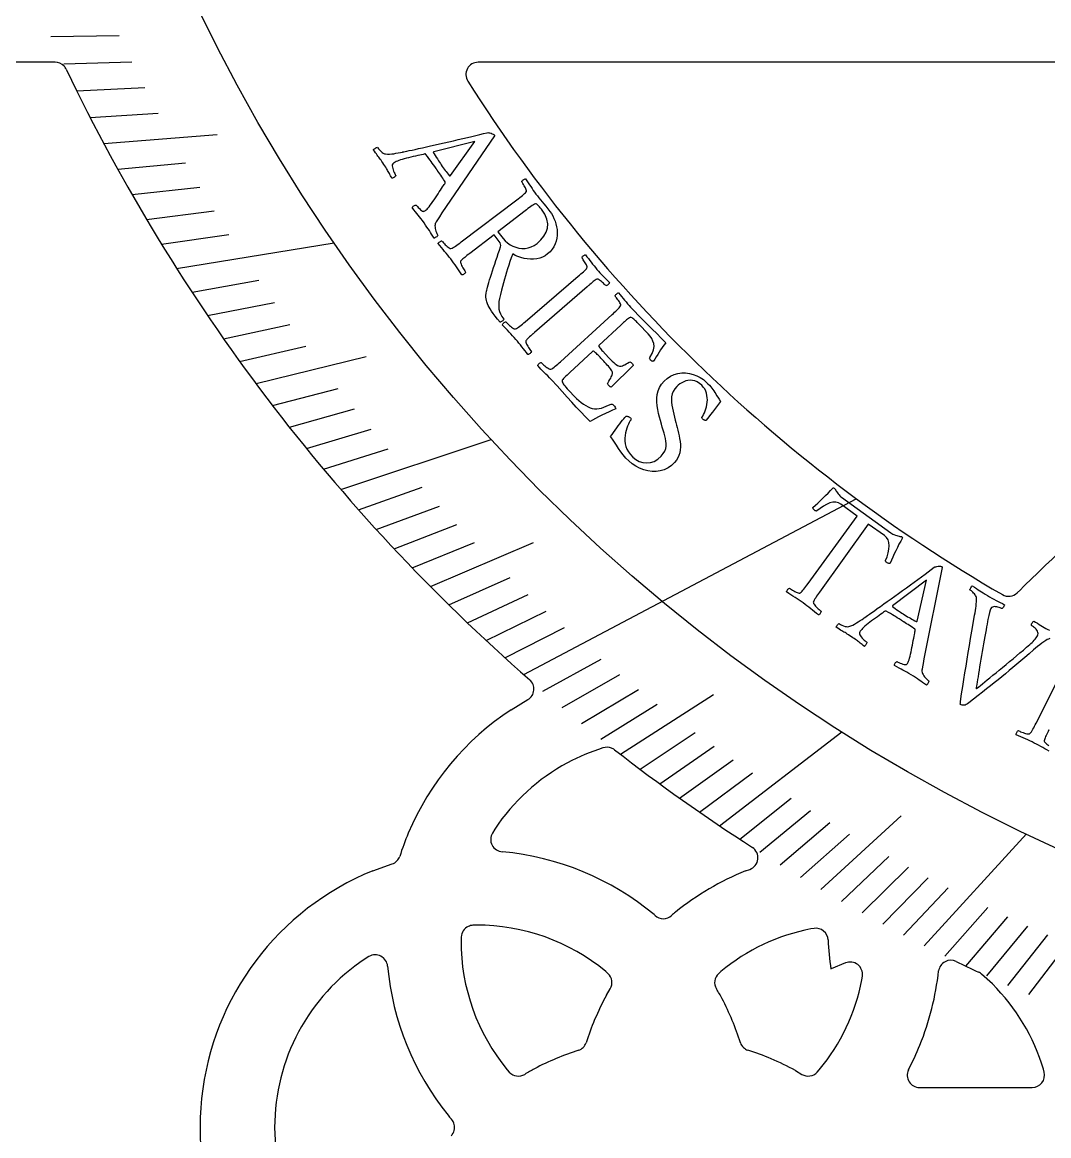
# Model space of a CAD drawing. Header units: millimetres. Extents: x -54 to 54, y -54 to 54.
# Drawn here: x -35.68 to -14.86, y -22.85 to -0.27 of the extents above; entities that cross this region are included whole.
import ezdxf

# ---------------------------------------------------------------- set-up
doc = ezdxf.new("R2010")
doc.units = ezdxf.units.MM
for name, color, linetype in [('CUT_INNER', 6, 'Continuous'), ('CUT_OUTER', 1, 'Continuous'), ('ENGRAVE', 7, 'Continuous'), ('ENGRAVE_FINE', 8, 'Continuous'), ('TEXT', 5, 'Continuous')]:
    doc.layers.add(name, color=color, linetype=linetype)

msp = doc.modelspace()

# ---------------------------------------------------------------- linework, layer by layer
at = {"layer": 'CUT_INNER'}
for points in [[(-35.0142, -1.08), (-51.0325, -1.08)], [(-4.6534, -1.08), (-26.4331, -1.08)], [(-25.7661, -14.209), (-25.4258, -14.0051)], [(-26.0979, -16.631), (-26.1455, -16.7103)], [(-28.5716, -17.4771), (-28.1757, -17.3354)], [(-21.0116, -17.4771), (-20.9259, -17.4464)], [(-22.8669, -18.3651), (-22.8479, -18.3823)], [(-26.4723, -18.5775), (-26.5416, -18.5809)], [(-19.6239, -18.6444), (-19.6883, -18.6539)], [(-26.7791, -18.8184), (-26.7825, -18.8877)], [(-28.6497, -19.2145), (-28.729, -19.2621)], [(-18.9859, -19.345), (-19.275, -19.4651), (-19.2804, -19.467)], [(-23.8034, -19.5569), (-23.8479, -19.5165)], [(-21.5121, -19.5165), (-21.5566, -19.5569)], [(-18.6539, -19.6883), (-18.6427, -19.6126)], [(-16.2685, -19.5408), (-16.2904, -19.5291)], [(-16.0078, -19.7704), (-16.2287, -19.5702), (-16.2478, -19.5545), (-16.2685, -19.5408)], [(-23.833, -19.9977), (-23.7568, -19.8707)], [(-25.8435, -21.5121), (-25.8031, -21.5566)], [(-19.9977, -21.527), (-19.8707, -21.6032)], [(-19.5569, -21.5566), (-19.5165, -21.5121)], [(-14.956, -21.5593), (-14.9706, -21.5008)], [(-17.4839, -21.87), (-15.1985, -21.87)]]:
    msp.add_lwpolyline(points, dxfattribs=at)
for centre, radius, start, end in [((-35.0142, -1.33), 0.25, 43.08578, 90), ((-26.4331, -1.33), 0.25, 90, 212.51953), ((-35.0142, -1.33), 0.25, 25.49295, 43.08578), ((-0.0037, 15.4279), 38.5644, 205.57878, 228.83221), ((-0.0025, 15.4285), 31.5457, 212.37819, 239.942), ((29.9389, -58.2722), 64.9705, 133.123724, 134.381331), ((-15.6778, -11.6585), 0.25, 239.94141, 314.21466), ((-25.5544, -13.7907), 0.25, 300.9375, 48.69141), ((-22.68, -18.9), 5.6151, 123.34021, 157.09021), ((-22.7271, -18.8013), 3.9933, 107.14398, 118.37333), ((-23.8199, -15.2208), 0.25, 69.45236, 109.6875), ((-23.8199, -15.2208), 0.25, 52.20872, 69.45236), ((-0.0793, 15.318), 38.4312, 232.13835, 237.24149), ((-22.68, -18.9), 4.1025, 118.29632, 146.42132), ((-23.3118, -18.6458), 4.9342, 156.953, 162.7701), ((-25.9309, -16.8389), 0.2501, 149.0726, 267.12543), ((-26.4597, -22.6788), 5.6139, 50.20963, 84.72417), ((-21.0101, -17.211), 0.25, 289.6875, 57.12891), ((-28.2599, -17.1001), 0.25, 289.6875, 340.3125), ((-26.46, -22.68), 5.6151, 112.09021, 235.84021), ((-18.9055, -22.6707), 5.6044, 112.07403, 128.98139), ((-22.68, -18.197), 0.25, 227.8125, 312.1875), ((-21.7372, -19.2217), 1.1424, 127.398, 132.71233), ((-26.5294, -18.8306), 0.25, 115.3125, 177.1875), ((-26.5294, -18.8306), 0.25, 92.8125, 115.3125), ((-26.46, -22.68), 4.1025, 50.45368, 90.17132), ((-18.9, -22.68), 4.1025, 101.07868, 129.54632), ((-19.5872, -18.8917), 0.25, 3.17099, 98.4375), ((-22.68, -18.9), 4.1025, 179.82868, 219.54632), ((-13.4331, -18.6022), 5.9109, 182.67305, 188.41326), ((-28.5211, -19.429), 0.25, 4.21875, 120.9375), ((-26.46, -22.68), 4.1025, 123.57868, 236.42132), ((-22.68, -18.9), 5.6151, 185.21723, 218.96516), ((-18.89, -19.5759), 0.25, 351.5625, 112.55509), ((-16.8507, -19.5402), 0.25, 64.16637, 171.5625), ((-1.3176, 12.6402), 35.4831, 244.23447, 245.0411), ((-23.9713, -19.7421), 0.25, 329.0625, 47.8125), ((-21.3887, -19.7421), 0.25, 132.1875, 210.9375), ((-22.6411, -18.9118), 5.5746, 337.87184, 353.90696), ((-22.68, -18.9), 4.1025, 320.45368, 348.92132), ((-18.9, -22.68), 4.1025, 16.70368, 45.17132), ((-19.0707, -22.5978), 5.4258, 151.36703, 157.1884), ((-23.5179, -21.1057), 2.2785, 27.07594, 32.82166), ((-26.2209, -22.5685), 5.3516, 17.44305, 27.84836), ((-19.5318, -22.4258), 4.9342, 156.953, 162.7701), ((-24.4799, -20.8801), 0.25, 289.6875, 340.3125), ((-20.8801, -20.8801), 0.25, 199.6875, 250.3125), ((-22.7915, -26.2209), 5.3516, 107.44305, 117.84836), ((-22.4258, -25.8282), 4.9342, 66.953, 72.7701), ((-22.5248, -18.9729), 5.4438, 332.18517, 338.00668), ((-22.5978, -26.2893), 5.4258, 61.36703, 67.1884), ((-25.6179, -21.3887), 0.25, 222.1875, 300.9375), ((-24.2543, -23.5179), 2.2785, 117.07594, 122.82166), ((-19.7421, -21.3887), 0.25, 239.0625, 317.8125), ((-17.4839, -21.62), 0.25, 154.6875, 270), ((-15.1985, -21.62), 0.25, 270, 14.0625), ((-26.1383, -21.7372), 1.1424, 217.398, 222.71233), ((-27.163, -22.68), 0.25, 345.9375, 42.1875), ((-27.163, -22.68), 0.25, 317.8125, 345.9375)]:
    msp.add_arc(centre, radius, start, end, dxfattribs=at)
at = {"layer": 'CUT_OUTER'}
msp.add_circle((0, 0), 54, dxfattribs=at)
at = {"layer": 'ENGRAVE'}
for points in [[(-32.5495, -5.26), (-29.3566, -4.744)], [(-29.218, -9.7463), (-26.1736, -8.7307)], [(-25.5092, -13.4977), (-18.7665, -9.9299)], [(-21.5389, -16.5638), (-19.0629, -14.6597)], [(-17.3911, -18.9949), (-15.3164, -16.7289)]]:
    msp.add_lwpolyline(points, dxfattribs=at)
msp.add_circle((0, 15.4308), 35.6208, dxfattribs=at)
at = {"layer": 'ENGRAVE_FINE'}
for points in [[(-35.0974, -0.5615), (-33.7144, -0.5393)], [(-34.8398, -1.115), (-33.4575, -1.0708)], [(-34.5754, -1.6607), (-33.1941, -1.5943)], [(-34.3043, -2.1984), (-32.9245, -2.11)], [(-34.0268, -2.7283), (-31.725, -2.5438)], [(-33.7431, -3.2503), (-32.3674, -3.1178)], [(-33.4532, -3.7645), (-32.0804, -3.61)], [(-33.1576, -4.2708), (-31.7879, -4.0944)], [(-32.8563, -4.7693), (-31.4902, -4.571)], [(-32.2374, -5.7429), (-30.8797, -5.5011)], [(-31.9202, -6.2182), (-30.5674, -5.9546)], [(-31.5981, -6.6857), (-30.2505, -6.4006)], [(-31.2712, -7.1456), (-29.9293, -6.839)], [(-30.9396, -7.5978), (-28.7085, -7.0499)], [(-30.6036, -8.0425), (-29.2743, -7.6932)], [(-30.2633, -8.4797), (-28.9409, -8.1091)], [(-29.9188, -8.9093), (-28.6037, -8.5177)], [(-29.5704, -9.3315), (-28.2629, -8.9189)], [(-28.8619, -10.1537), (-27.5711, -9.6996)], [(-28.5022, -10.5538), (-27.2203, -10.0792)], [(-28.139, -10.9467), (-26.8664, -10.4516)], [(-27.7725, -11.3324), (-26.5095, -10.817)], [(-27.4027, -11.7109), (-25.3106, -10.8168)], [(-27.0298, -12.0822), (-25.7873, -11.5269)], [(-26.6539, -12.4466), (-25.4223, -11.8714)], [(-26.2751, -12.8039), (-25.0547, -12.2091)], [(-25.8935, -13.1542), (-24.6846, -12.5401)], [(-25.1223, -13.8343), (-23.9377, -13.1819)], [(-24.733, -14.1641), (-23.561, -13.4929)], [(-24.3412, -14.4871), (-23.1823, -13.7974)], [(-23.5508, -15.1132), (-21.6615, -13.9007)], [(-23.9471, -14.8035), (-22.8016, -14.0953)], [(-23.1524, -15.4163), (-22.0346, -14.672)], [(-22.7519, -15.7129), (-21.6485, -14.9508)], [(-22.3495, -16.0029), (-21.2608, -15.2234)], [(-21.9451, -16.2866), (-20.8715, -15.4898)], [(-21.1309, -16.8347), (-20.0885, -16.0041)], [(-20.7213, -17.0993), (-19.6949, -16.2522)], [(-19.4829, -17.8557), (-17.8536, -16.3624)], [(-20.3101, -17.3576), (-19.2999, -16.4943)], [(-19.8972, -17.6097), (-18.9038, -16.7305)], [(-19.0672, -18.0956), (-18.108, -17.1852)], [(-18.6501, -18.3294), (-17.7084, -17.4039)], [(-18.2317, -18.5572), (-17.3078, -17.6168)], [(-17.812, -18.779), (-16.9062, -17.824)], [(-16.9691, -19.2048), (-16.1003, -18.2216)], [(-15.2702, -19.9867), (-13.9498, -18.2584)], [(-16.5459, -19.409), (-15.696, -18.412)], [(-16.1217, -19.6073), (-15.2909, -18.597)], [(-15.6964, -19.7999), (-14.8851, -18.7764)]]:
    msp.add_lwpolyline(points, dxfattribs=at)
at = {"layer": 'TEXT'}
for points in [[(-27.966, -2.9011), (-27.9606, -2.9), (-27.9442, -2.8965), (-27.9169, -2.8907), (-27.8787, -2.8825), (-27.8312, -2.8723), (-27.7759, -2.8603), (-27.713, -2.8463), (-27.6424, -2.8306), (-27.5658, -2.8134), (-27.4848, -2.7956), (-27.3995, -2.7769), (-27.3098, -2.7574), (-27.2175, -2.7371), (-27.124, -2.7162), (-27.0294, -2.6945), (-26.9337, -2.6721), (-26.8385, -2.6495), (-26.7453, -2.6273), (-26.6541, -2.6055), (-26.5648, -2.5841), (-26.4793, -2.5635), (-26.399, -2.544), (-26.3241, -2.5258), (-26.2544, -2.5089), (-26.2381, -2.508), (-26.2189, -2.5097), (-26.1968, -2.5141), (-26.1719, -2.5212), (-26.148, -2.5297), (-26.1291, -2.5385), (-26.1152, -2.5475), (-26.1063, -2.5567), (-26.1047, -2.5591), (-26.1037, -2.5612), (-26.1031, -2.563), (-26.1031, -2.5643), (-26.1033, -2.5658), (-26.1032, -2.5678), (-26.1031, -2.5705), (-26.1027, -2.5739), (-27.1703, -4.1367), (-27.2217, -4.2151), (-27.2597, -4.274), (-27.2846, -4.3135), (-27.2964, -4.3334), (-27.3048, -4.3527), (-27.3097, -4.3744), (-27.3112, -4.3988), (-27.3092, -4.4257), (-27.3047, -4.4534), (-27.2986, -4.4799), (-27.291, -4.5053), (-27.2818, -4.5295), (-27.2726, -4.551), (-27.2648, -4.5679), (-27.2585, -4.5802), (-27.2536, -4.5881), (-27.258, -4.5985), (-27.2655, -4.6086), (-27.2761, -4.6183), (-27.2899, -4.6276), (-27.3039, -4.6357), (-27.3149, -4.6417), (-27.323, -4.6455), (-27.3282, -4.6472), (-27.3545, -4.6058), (-27.3794, -4.5666), (-27.4028, -4.5296), (-27.4248, -4.4948), (-27.4475, -4.4597), (-27.473, -4.4218), (-27.5012, -4.3811), (-27.5321, -4.3375), (-27.5652, -4.2919), (-27.5959, -4.2507), (-27.6241, -4.2138), (-27.6499, -4.1813), (-27.676, -4.149), (-27.7051, -4.1128), (-27.7372, -4.0726), (-27.7723, -4.0283), (-27.7691, -4.0188), (-27.7627, -4.0094), (-27.7531, -4.0002), (-27.7403, -3.9911), (-27.7265, -3.9834), (-27.7139, -3.9784), (-27.7026, -3.9762), (-27.6924, -3.9766), (-27.6817, -3.9906), (-27.6672, -4.0074), (-27.649, -4.0268), (-27.6271, -4.0488), (-27.6044, -4.0697), (-27.5838, -4.0858), (-27.5653, -4.097), (-27.549, -4.1034), (-27.5389, -4.1037), (-27.5278, -4.101), (-27.5155, -4.0955), (-27.5022, -4.0871), (-27.4884, -4.0756), (-27.4719, -4.0587), (-27.4526, -4.0365), (-27.4306, -4.009), (-27.4068, -3.9775), (-27.3818, -3.9434), (-27.3558, -3.9068), (-27.3288, -3.8677), (-27.3014, -3.8275), (-27.2745, -3.7877), (-27.2481, -3.7483), (-27.2222, -3.7093), (-27.1977, -3.6722), (-27.1754, -3.6386), (-27.1554, -3.6083), (-27.1376, -3.5815), (-27.123, -3.5596), (-27.1126, -3.5439), (-27.1064, -3.5345), (-27.1043, -3.5314), (-27.1042, -3.5308), (-27.1039, -3.529), (-27.1033, -3.5261), (-27.1026, -3.522), (-27.1021, -3.5175), (-27.1023, -3.5135), (-27.1032, -3.51), (-27.1048, -3.507), (-27.1189, -3.4842), (-27.135, -3.4592), (-27.1532, -3.432), (-27.1733, -3.4025), (-27.1941, -3.3725), (-27.2141, -3.3435), (-27.2334, -3.3156), (-27.2519, -3.2886), (-27.2567, -3.2817), (-27.2615, -3.2747), (-27.2663, -3.2678), (-27.271, -3.2608), (-27.2757, -3.254), (-27.2801, -3.2476), (-27.2843, -3.2415), (-27.2882, -3.2357), (-27.3158, -3.1955), (-27.3413, -3.1586), (-27.3649, -3.1248), (-27.3864, -3.0943), (-27.4087, -3.0635), (-27.4342, -3.0288), (-27.4631, -2.9903), (-27.4952, -2.9478), (-27.4965, -2.9464), (-27.4986, -2.945), (-27.5015, -2.9436), (-27.5051, -2.9422), (-27.5086, -2.941), (-27.5111, -2.9401), (-27.5126, -2.9396), (-27.5131, -2.9394), (-27.5175, -2.9404), (-27.5307, -2.9436), (-27.5528, -2.9488), (-27.5836, -2.956), (-27.6206, -2.9646), (-27.661, -2.9739), (-27.7047, -2.9839), (-27.7518, -2.9945), (-27.7997, -3.0055), (-27.8458, -3.0165), (-27.89, -3.0275), (-27.9325, -3.0386), (-27.9742, -3.0494), (-28.0116, -3.0606), (-28.0446, -3.0722), (-28.0732, -3.0843), (-28.0982, -3.0962), (-28.12, -3.1074), (-28.1388, -3.1179), (-28.1545, -3.1276), (-28.1675, -3.1402), (-28.1752, -3.1572), (-28.1776, -3.1788), (-28.1747, -3.2049), (-28.1682, -3.233), (-28.1599, -3.2603), (-28.1497, -3.287), (-28.1377, -3.3129), (-28.1259, -3.336), (-28.1163, -3.3541), (-28.109, -3.3673), (-28.1041, -3.3755), (-28.1066, -3.3811), (-28.1123, -3.3883), (-28.1213, -3.3972), (-28.1336, -3.4078), (-28.1468, -3.4179), (-28.1589, -3.4257), (-28.1697, -3.4311), (-28.1793, -3.4342), (-28.1955, -3.4069), (-28.2103, -3.3816), (-28.2239, -3.3582), (-28.236, -3.3368), (-28.2476, -3.3164), (-28.259, -3.296), (-28.2705, -3.2756), (-28.282, -3.2552), (-28.2946, -3.2333), (-28.3096, -3.2086), (-28.327, -3.1811), (-28.3467, -3.1507), (-28.3669, -3.1202), (-28.3858, -3.0925), (-28.4033, -3.0675), (-28.4195, -3.0453), (-28.4351, -3.0244), (-28.4507, -3.0036), (-28.4662, -2.9827), (-28.4817, -2.9618), (-28.4981, -2.9395), (-28.5164, -2.9142), (-28.5366, -2.886), (-28.5586, -2.8549), (-28.5558, -2.8495), (-28.5496, -2.8429), (-28.5398, -2.8351), (-28.5265, -2.8261), (-28.5123, -2.8175), (-28.4995, -2.8109), (-28.4882, -2.8062), (-28.4785, -2.8036), (-28.4678, -2.8184), (-28.4527, -2.8368), (-28.433, -2.8586), (-28.4087, -2.8839), (-28.3829, -2.9076), (-28.3585, -2.9249), (-28.3355, -2.9355), (-28.314, -2.9397), (-28.2726, -2.9424), (-28.2306, -2.9425), (-28.1882, -2.9398), (-28.1452, -2.9344), (-28.1015, -2.9273), (-28.0571, -2.9194), (-28.0119, -2.9107), (-27.966, -2.9011)], [(-26.5013, -2.6895), (-27.3363, -2.8982), (-27.3366, -2.8985), (-27.3375, -2.8995), (-27.339, -2.9011), (-27.341, -2.9033), (-27.343, -2.9058), (-27.3441, -2.9079), (-27.3444, -2.9098), (-27.3438, -2.9113), (-27.3265, -2.94), (-27.3072, -2.9712), (-27.2858, -3.0049), (-27.2626, -3.041), (-27.2394, -3.0765), (-27.2185, -3.1081), (-27.1999, -3.136), (-27.1835, -3.1601), (-27.1621, -3.1911), (-27.1413, -3.2203), (-27.1212, -3.2476), (-27.1017, -3.2732), (-27.0822, -3.2984), (-27.0619, -3.3248), (-27.0407, -3.3524), (-27.0186, -3.3812), (-27.0164, -3.3834), (-27.0137, -3.3845), (-27.0105, -3.3844), (-27.0068, -3.3832), (-27.0033, -3.3817), (-27.0009, -3.3806), (-26.9994, -3.38), (-26.9989, -3.3798)], [(-24.9821, -4.1045), (-24.9507, -4.1484), (-24.9225, -4.1957), (-24.8973, -4.2464), (-24.8751, -4.3007), (-24.8568, -4.3572), (-24.8431, -4.4146), (-24.8339, -4.473), (-24.8294, -4.5322), (-24.8302, -4.5916), (-24.8374, -4.6501), (-24.8509, -4.7079), (-24.8707, -4.7648), (-24.8977, -4.82), (-24.9327, -4.8723), (-24.9758, -4.9217), (-25.027, -4.9682), (-25.0753, -5.0024), (-25.1281, -5.0298), (-25.1853, -5.0503), (-25.2469, -5.0639), (-25.311, -5.0712), (-25.3753, -5.0727), (-25.44, -5.0684), (-25.5048, -5.0582), (-25.5679, -5.0427), (-25.6269, -5.0226), (-25.6819, -4.9978), (-25.733, -4.9684), (-25.7621, -5.0467), (-25.7893, -5.1226), (-25.8146, -5.1961), (-25.8379, -5.2672), (-25.8599, -5.3374), (-25.881, -5.4082), (-25.9013, -5.4796), (-25.9207, -5.5517), (-25.9401, -5.626), (-25.9601, -5.7045), (-25.9809, -5.7871), (-26.0022, -5.8738), (-26.0134, -5.9305), (-26.0188, -5.9847), (-26.0187, -6.0363), (-26.0129, -6.0853), (-26.0004, -6.1341), (-25.9799, -6.185), (-25.9514, -6.2381), (-25.9149, -6.2932), (-25.9177, -6.3028), (-25.9243, -6.3124), (-25.935, -6.3219), (-25.9495, -6.3312), (-25.9645, -6.3395), (-25.9762, -6.3457), (-25.9847, -6.3497), (-25.99, -6.3517), (-26.0416, -6.2888), (-26.0873, -6.2305), (-26.1271, -6.1765), (-26.1612, -6.1271), (-26.1897, -6.0826), (-26.2128, -6.0435), (-26.2306, -6.0099), (-26.2431, -5.9817), (-26.2491, -5.9621), (-26.2558, -5.9385), (-26.2632, -5.9111), (-26.2712, -5.8798), (-26.2772, -5.845), (-26.2784, -5.8068), (-26.2749, -5.7655), (-26.2665, -5.7208), (-26.2613, -5.7006), (-26.2537, -5.673), (-26.2439, -5.6381), (-26.2318, -5.5959), (-26.2176, -5.5478), (-26.2016, -5.495), (-26.1839, -5.4376), (-26.1643, -5.3756), (-26.1434, -5.3103), (-26.1217, -5.2428), (-26.0991, -5.1733), (-26.0757, -5.1017), (-26.0518, -5.0296), (-26.0277, -4.9586), (-26.0035, -4.8888), (-25.9791, -4.8201), (-25.9751, -4.7962), (-25.9787, -4.7709), (-25.9899, -4.7439), (-26.0088, -4.7155), (-26.1133, -4.5798), (-26.604, -4.9558), (-26.6081, -4.9589), (-26.6121, -4.962), (-26.6162, -4.9651), (-26.6202, -4.9682), (-26.6242, -4.9713), (-26.6283, -4.9744), (-26.6323, -4.9775), (-26.6364, -4.9806), (-26.6613, -4.9999), (-26.685, -5.0184), (-26.7073, -5.0362), (-26.7284, -5.0533), (-26.7475, -5.0697), (-26.7641, -5.0855), (-26.7782, -5.1008), (-26.7898, -5.1155), (-26.7927, -5.1254), (-26.7921, -5.139), (-26.788, -5.1565), (-26.7804, -5.1779), (-26.7704, -5.2012), (-26.7589, -5.2245), (-26.7461, -5.2479), (-26.7319, -5.2713), (-26.7181, -5.2928), (-26.7064, -5.3105), (-26.6968, -5.3243), (-26.6894, -5.3344), (-26.6929, -5.343), (-26.6991, -5.3524), (-26.7079, -5.3624), (-26.7195, -5.3732), (-26.7319, -5.3827), (-26.7436, -5.3892), (-26.7544, -5.3925), (-26.7644, -5.3928), (-26.7934, -5.3502), (-26.8217, -5.3085), (-26.8495, -5.2678), (-26.8768, -5.2281), (-26.9042, -5.1887), (-26.9324, -5.1492), (-26.9615, -5.1095), (-26.9915, -5.0696), (-27.0211, -5.031), (-27.0515, -4.9924), (-27.0826, -4.9538), (-27.1144, -4.9152), (-27.1467, -4.8765), (-27.1795, -4.8375), (-27.2125, -4.7982), (-27.246, -4.7586), (-27.2431, -4.749), (-27.2369, -4.7395), (-27.2276, -4.73), (-27.215, -4.7206), (-27.2015, -4.7124), (-27.1895, -4.7065), (-27.1788, -4.7031), (-27.1696, -4.702), (-27.1619, -4.7119), (-27.1511, -4.7248), (-27.1372, -4.7408), (-27.1202, -4.7599), (-27.1014, -4.78), (-27.0822, -4.7988), (-27.0625, -4.8165), (-27.0423, -4.8331), (-27.0234, -4.8466), (-27.0077, -4.8551), (-26.9951, -4.8587), (-26.9857, -4.8575), (-26.9646, -4.8492), (-26.9419, -4.838), (-26.9178, -4.8238), (-26.8923, -4.8066), (-26.8655, -4.7874), (-26.8379, -4.7672), (-26.8094, -4.7462), (-26.7799, -4.7242), (-25.6502, -3.8698), (-25.6208, -3.8476), (-25.5924, -3.8258), (-25.565, -3.8045), (-25.5385, -3.7837), (-25.5142, -3.7636), (-25.4934, -3.7442), (-25.4759, -3.7255), (-25.4618, -3.7077), (-25.4568, -3.6985), (-25.4561, -3.6856), (-25.4597, -3.6692), (-25.4676, -3.6491), (-25.478, -3.6272), (-25.4892, -3.6054), (-25.501, -3.5836), (-25.5137, -3.5618), (-25.5257, -3.5419), (-25.536, -3.5254), (-25.5445, -3.5123), (-25.5512, -3.5028), (-25.5473, -3.4944), (-25.5408, -3.4854), (-25.5316, -3.4757), (-25.5197, -3.4653), (-25.5071, -3.4561), (-25.4953, -3.4498), (-25.4846, -3.4465), (-25.4748, -3.4461), (-25.4475, -3.486), (-25.4206, -3.5254), (-25.3943, -3.5644), (-25.3684, -3.603), (-25.3425, -3.6412), (-25.3162, -3.6788), (-25.2894, -3.7157), (-25.2622, -3.7521), (-25.2331, -3.7901), (-25.2024, -3.8292), (-25.1703, -3.8695), (-25.1366, -3.9109), (-25.1011, -3.9545), (-25.0636, -4.0013), (-25.0239, -4.0513), (-24.9821, -4.1045)], [(-25.2394, -4.7539), (-25.1627, -4.6835), (-25.1025, -4.6082), (-25.0586, -4.5281), (-25.031, -4.4431), (-25.024, -4.3538), (-25.0422, -4.2605), (-25.0854, -4.163), (-25.1535, -4.0613), (-25.1638, -4.0483), (-25.1768, -4.0325), (-25.1925, -4.014), (-25.2108, -3.9926), (-25.2296, -3.9731), (-25.2466, -3.9601), (-25.2617, -3.9537), (-25.275, -3.9538), (-25.2927, -3.9601), (-25.3139, -3.9708), (-25.3383, -3.9858), (-25.3661, -4.0052), (-25.3956, -4.0269), (-25.4252, -4.0489), (-25.4548, -4.0712), (-25.4844, -4.0937), (-26.0324, -4.5178), (-25.9262, -4.6558), (-25.8847, -4.7031), (-25.8381, -4.7447), (-25.7866, -4.7805), (-25.73, -4.8104), (-25.6703, -4.8333), (-25.6091, -4.8484), (-25.5466, -4.8555), (-25.4826, -4.8548), (-25.419, -4.8449), (-25.3572, -4.8248), (-25.2973, -4.7945), (-25.2394, -4.7539)], [(-24.0256, -5.2799), (-23.9949, -5.315), (-23.964, -5.3492), (-23.933, -5.3825), (-23.9019, -5.4148), (-23.8704, -5.4471), (-23.8384, -5.4803), (-23.8059, -5.5143), (-23.7727, -5.5492), (-23.7751, -5.5587), (-23.7806, -5.5685), (-23.7892, -5.5787), (-23.8009, -5.5892), (-23.8135, -5.5986), (-23.8249, -5.6055), (-23.8351, -5.61), (-23.8441, -5.6121), (-23.8521, -5.6035), (-23.8633, -5.5923), (-23.8776, -5.5784), (-23.8951, -5.5619), (-23.9141, -5.5445), (-23.9331, -5.5282), (-23.952, -5.5129), (-23.9708, -5.4986), (-23.9885, -5.4871), (-24.0039, -5.4801), (-24.0171, -5.4775), (-24.028, -5.4795), (-24.0447, -5.4882), (-24.0626, -5.4993), (-24.0817, -5.5129), (-24.1021, -5.5289), (-24.1236, -5.5466), (-24.1459, -5.5653), (-24.169, -5.585), (-24.1929, -5.6057), (-24.1968, -5.609), (-24.2006, -5.6123), (-24.2044, -5.6157), (-24.2083, -5.619), (-24.2121, -5.6224), (-24.216, -5.6257), (-24.2198, -5.6291), (-24.2237, -5.6324), (-25.2925, -6.5618), (-25.2964, -6.5652), (-25.3002, -6.5685), (-25.3041, -6.5719), (-25.3079, -6.5752), (-25.3118, -6.5785), (-25.3156, -6.5819), (-25.3195, -6.5852), (-25.3233, -6.5886), (-25.347, -6.6093), (-25.3695, -6.6293), (-25.3907, -6.6484), (-25.4106, -6.6668), (-25.4287, -6.6843), (-25.4443, -6.7012), (-25.4574, -6.7173), (-25.4681, -6.7327), (-25.4703, -6.7427), (-25.4689, -6.7563), (-25.4637, -6.7735), (-25.4548, -6.7944), (-25.4434, -6.817), (-25.4305, -6.8396), (-25.4163, -6.8621), (-25.4007, -6.8846), (-25.3855, -6.9052), (-25.3728, -6.9221), (-25.3624, -6.9354), (-25.3543, -6.945), (-25.3573, -6.9538), (-25.3629, -6.9635), (-25.3711, -6.974), (-25.382, -6.9855), (-25.3938, -6.9958), (-25.405, -7.003), (-25.4156, -7.007), (-25.4256, -7.0079), (-25.4571, -6.9672), (-25.488, -6.9273), (-25.5183, -6.8884), (-25.548, -6.8504), (-25.5777, -6.8128), (-25.6084, -6.7751), (-25.6399, -6.7373), (-25.6722, -6.6994), (-25.7042, -6.6627), (-25.7369, -6.626), (-25.7703, -6.5894), (-25.8044, -6.5529), (-25.8391, -6.5162), (-25.8742, -6.4793), (-25.9096, -6.4421), (-25.9455, -6.4047), (-25.9432, -6.3949), (-25.9376, -6.385), (-25.9289, -6.375), (-25.9169, -6.3648), (-25.904, -6.3558), (-25.8923, -6.3492), (-25.8819, -6.3451), (-25.8727, -6.3434), (-25.8644, -6.3528), (-25.8528, -6.3651), (-25.838, -6.3802), (-25.8199, -6.3982), (-25.7999, -6.4171), (-25.7795, -6.4347), (-25.7587, -6.4512), (-25.7375, -6.4664), (-25.7179, -6.4787), (-25.7017, -6.4863), (-25.6889, -6.4891), (-25.6796, -6.4873), (-25.659, -6.4777), (-25.6371, -6.4651), (-25.6139, -6.4494), (-25.5895, -6.4307), (-25.5639, -6.4099), (-25.5376, -6.3881), (-25.5104, -6.3653), (-25.4825, -6.3415), (-24.4055, -5.4214), (-24.3776, -5.3974), (-24.3506, -5.3739), (-24.3246, -5.351), (-24.2994, -5.3286), (-24.2765, -5.3069), (-24.2568, -5.2863), (-24.2405, -5.2666), (-24.2276, -5.2479), (-24.2232, -5.2384), (-24.2232, -5.2256), (-24.2279, -5.2093), (-24.237, -5.1898), (-24.2488, -5.1685), (-24.2615, -5.1472), (-24.275, -5.1258), (-24.2894, -5.1043), (-24.3032, -5.0846), (-24.3148, -5.0684), (-24.3242, -5.0556), (-24.3316, -5.0464), (-24.3282, -5.0379), (-24.3223, -5.0285), (-24.3137, -5.0183), (-24.3025, -5.0071), (-24.2904, -4.9971), (-24.2791, -4.9901), (-24.2686, -4.9861), (-24.2588, -4.9852), (-24.229, -5.0233), (-24.1996, -5.0613), (-24.1705, -5.099), (-24.1419, -5.1365), (-24.1132, -5.1735), (-24.0843, -5.2097), (-24.0551, -5.2452), (-24.0256, -5.2799)], [(-23.345, -6.0442), (-23.2668, -6.1279), (-23.1836, -6.2147), (-23.0951, -6.3043), (-23.0016, -6.3969), (-22.9062, -6.4905), (-22.8125, -6.5834), (-22.7205, -6.6756), (-22.6301, -6.7672), (-22.668, -6.8165), (-22.7031, -6.8649), (-22.7356, -6.9125), (-22.7653, -6.9592), (-22.7941, -7.0055), (-22.8238, -7.0523), (-22.8544, -7.0993), (-22.8858, -7.1467), (-22.8978, -7.145), (-22.9104, -7.1398), (-22.9235, -7.1311), (-22.937, -7.1188), (-22.9492, -7.1043), (-22.9558, -7.0912), (-22.9568, -7.0796), (-22.9522, -7.0694), (-22.9074, -6.985), (-22.8792, -6.9097), (-22.8676, -6.8434), (-22.8726, -6.7862), (-22.8898, -6.7343), (-22.9146, -6.6842), (-22.9471, -6.6359), (-22.9871, -6.5892), (-23.1751, -6.3913), (-23.1832, -6.3828), (-23.1943, -6.3715), (-23.2084, -6.3573), (-23.2253, -6.3403), (-23.2436, -6.3225), (-23.2619, -6.3056), (-23.28, -6.2897), (-23.2981, -6.2749), (-23.3149, -6.2628), (-23.3293, -6.2551), (-23.3413, -6.2518), (-23.3509, -6.253), (-23.3673, -6.2622), (-23.3848, -6.2739), (-23.4035, -6.2881), (-23.4234, -6.3047), (-23.444, -6.3228), (-23.4647, -6.3413), (-23.4856, -6.3603), (-23.5067, -6.3797), (-23.5149, -6.3874), (-23.5223, -6.3942), (-23.5286, -6.4001), (-23.5341, -6.4052), (-23.9873, -6.8256), (-23.9899, -6.8318), (-23.988, -6.8411), (-23.9814, -6.8535), (-23.9701, -6.869), (-23.956, -6.8864), (-23.9407, -6.9044), (-23.9242, -6.923), (-23.9065, -6.9422), (-23.7897, -7.0664), (-23.7514, -7.1062), (-23.7168, -7.1407), (-23.6861, -7.1699), (-23.6592, -7.1937), (-23.635, -7.2126), (-23.6122, -7.2268), (-23.591, -7.2364), (-23.5712, -7.2413), (-23.5518, -7.2423), (-23.5313, -7.2399), (-23.5099, -7.2343), (-23.4875, -7.2254), (-23.4629, -7.2136), (-23.435, -7.1991), (-23.4038, -7.1819), (-23.3692, -7.1621), (-23.3588, -7.1578), (-23.3472, -7.1592), (-23.3342, -7.1663), (-23.3198, -7.1789), (-23.3077, -7.1929), (-23.2992, -7.2063), (-23.2942, -7.219), (-23.2927, -7.2312), (-23.7407, -7.6671), (-23.7508, -7.6651), (-23.7621, -7.6596), (-23.7746, -7.6505), (-23.7881, -7.6377), (-23.7999, -7.6235), (-23.8068, -7.6099), (-23.809, -7.597), (-23.8063, -7.5847), (-23.7824, -7.5458), (-23.7624, -7.5123), (-23.7464, -7.4841), (-23.7343, -7.4612), (-23.7254, -7.4424), (-23.7186, -7.4262), (-23.7139, -7.4127), (-23.7114, -7.4018), (-23.7105, -7.3922), (-23.7104, -7.3827), (-23.7112, -7.3731), (-23.7129, -7.3635), (-23.7161, -7.3512), (-23.7238, -7.3356), (-23.7361, -7.3169), (-23.7528, -7.2949), (-23.7725, -7.2709), (-23.7935, -7.2461), (-23.8158, -7.2206), (-23.8394, -7.1942), (-23.8633, -7.1679), (-23.8866, -7.1425), (-23.9093, -7.118), (-23.9315, -7.0943), (-23.947, -7.0779), (-23.9637, -7.0607), (-23.9815, -7.0424), (-24.0005, -7.0233), (-24.0195, -7.0045), (-24.0375, -6.9873), (-24.0546, -6.9718), (-24.0707, -6.958), (-24.0851, -6.9473), (-24.0971, -6.9413), (-24.1069, -6.9401), (-24.1143, -6.9435), (-24.5774, -7.3732), (-24.5802, -7.3758), (-24.5836, -7.379), (-24.5877, -7.3827), (-24.5924, -7.3871), (-24.611, -7.4045), (-24.6319, -7.4243), (-24.6552, -7.4467), (-24.6808, -7.4715), (-24.7042, -7.4954), (-24.7206, -7.5148), (-24.73, -7.5299), (-24.7325, -7.5406), (-24.728, -7.5613), (-24.7204, -7.5817), (-24.7098, -7.602), (-24.6961, -7.6221), (-24.6782, -7.6445), (-24.655, -7.6717), (-24.6264, -7.7035), (-24.5924, -7.7401), (-24.481, -7.8578), (-24.4384, -7.9004), (-24.3939, -7.9404), (-24.3475, -7.9781), (-24.2992, -8.0132), (-24.2511, -8.044), (-24.2053, -8.0687), (-24.1619, -8.0871), (-24.1209, -8.0994), (-24.0759, -8.1077), (-24.0301, -8.1091), (-23.9835, -8.1037), (-23.9362, -8.0915), (-23.8879, -8.075), (-23.8387, -8.0568), (-23.7884, -8.0368), (-23.7371, -8.0152), (-23.7268, -8.0129), (-23.7154, -8.0154), (-23.7028, -8.0227), (-23.6891, -8.0348), (-23.6702, -8.0556), (-23.6567, -8.0746), (-23.6486, -8.0918), (-23.6459, -8.1072), (-23.7121, -8.1385), (-23.7805, -8.1705), (-23.8513, -8.2032), (-23.9244, -8.2365), (-23.995, -8.2698), (-24.0582, -8.3028), (-24.1141, -8.3353), (-24.1626, -8.3674), (-24.2579, -8.2696), (-24.352, -8.1712), (-24.4447, -8.0721), (-24.5361, -7.9724), (-24.6299, -7.8693), (-24.7298, -7.7601), (-24.8357, -7.6448), (-24.9476, -7.5231), (-24.9866, -7.4811), (-25.024, -7.4417), (-25.0597, -7.4049), (-25.0939, -7.3707), (-25.1272, -7.3373), (-25.1606, -7.3027), (-25.1941, -7.2671), (-25.2276, -7.2303), (-25.2256, -7.2205), (-25.2204, -7.2104), (-25.2119, -7.2001), (-25.2003, -7.1895), (-25.1877, -7.18), (-25.1762, -7.1731), (-25.166, -7.1687), (-25.1569, -7.1667), (-25.1483, -7.1758), (-25.1363, -7.1877), (-25.121, -7.2023), (-25.1023, -7.2198), (-25.0817, -7.2379), (-25.0607, -7.2549), (-25.0394, -7.2707), (-25.0178, -7.2853), (-24.9977, -7.2969), (-24.9813, -7.3039), (-24.9684, -7.3064), (-24.9592, -7.3042), (-24.9389, -7.294), (-24.9174, -7.2807), (-24.8948, -7.2643), (-24.8709, -7.2448), (-24.8461, -7.2231), (-24.8205, -7.2005), (-24.7941, -7.1769), (-24.7669, -7.1522), (-23.7202, -6.1978), (-23.693, -6.1729), (-23.6668, -6.1486), (-23.6415, -6.1248), (-23.6171, -6.1016), (-23.5949, -6.0793), (-23.5759, -6.058), (-23.5603, -6.0378), (-23.5479, -6.0187), (-23.5438, -6.0091), (-23.5443, -5.9962), (-23.5494, -5.9801), (-23.5592, -5.9609), (-23.5717, -5.94), (-23.5851, -5.9191), (-23.5993, -5.8981), (-23.6144, -5.8772), (-23.6287, -5.8579), (-23.6409, -5.842), (-23.6507, -5.8296), (-23.6584, -5.8207), (-23.6553, -5.812), (-23.6496, -5.8025), (-23.6414, -5.7919), (-23.6306, -5.7804), (-23.6188, -5.77), (-23.6077, -5.7627), (-23.5973, -5.7584), (-23.5876, -5.7571), (-23.5566, -5.7943), (-23.526, -5.8312), (-23.4957, -5.868), (-23.4658, -5.9045), (-23.436, -5.9406), (-23.4059, -5.9759), (-23.3756, -6.0104), (-23.345, -6.0442)], [(-21.8085, -7.5655), (-21.7742, -7.5991), (-21.7438, -7.6307), (-21.7176, -7.6606), (-21.6954, -7.6885), (-21.6755, -7.7161), (-21.656, -7.7447), (-21.6368, -7.7743), (-21.6181, -7.805), (-21.5982, -7.8379), (-21.5758, -7.8743), (-21.5507, -7.9143), (-21.523, -7.9577), (-21.5603, -8.0118), (-21.599, -8.0661), (-21.6391, -8.1205), (-21.6807, -8.175), (-21.7204, -8.2259), (-21.755, -8.2698), (-21.7845, -8.3066), (-21.8088, -8.3363), (-21.8143, -8.3421), (-21.8219, -8.3445), (-21.8314, -8.3436), (-21.843, -8.3395), (-21.8548, -8.3337), (-21.8649, -8.328), (-21.8734, -8.3223), (-21.8803, -8.3167), (-21.8878, -8.3087), (-21.8932, -8.3003), (-21.8965, -8.2914), (-21.8977, -8.2822), (-21.8798, -8.2554), (-21.8625, -8.2246), (-21.8458, -8.1896), (-21.8299, -8.1506), (-21.8156, -8.1088), (-21.8041, -8.0656), (-21.7955, -8.021), (-21.7895, -7.9749), (-21.7871, -7.9283), (-21.7888, -7.8821), (-21.7947, -7.8362), (-21.8048, -7.7908), (-21.82, -7.7469), (-21.8413, -7.7057), (-21.8687, -7.6671), (-21.9021, -7.6312), (-21.9492, -7.5914), (-21.9962, -7.5615), (-22.0431, -7.5415), (-22.0901, -7.5314), (-22.1363, -7.5293), (-22.1812, -7.5333), (-22.2246, -7.5433), (-22.2666, -7.5594), (-22.3062, -7.5797), (-22.3427, -7.6027), (-22.3759, -7.6281), (-22.4059, -7.6561), (-22.4471, -7.7045), (-22.4784, -7.755), (-22.4997, -7.8073), (-22.511, -7.8617), (-22.5147, -7.9177), (-22.5133, -7.975), (-22.5068, -8.0337), (-22.495, -8.0938), (-22.4807, -8.1547), (-22.4663, -8.2162), (-22.452, -8.2781), (-22.4376, -8.3404), (-22.4256, -8.3876), (-22.4129, -8.4372), (-22.3994, -8.4891), (-22.3852, -8.5434), (-22.3714, -8.5992), (-22.3592, -8.6557), (-22.3487, -8.7129), (-22.3399, -8.7708), (-22.3343, -8.8287), (-22.3335, -8.8858), (-22.3377, -8.942), (-22.3467, -8.9975), (-22.3619, -9.0514), (-22.3844, -9.1028), (-22.4144, -9.1517), (-22.4519, -9.1982), (-22.5154, -9.2585), (-22.5846, -9.3064), (-22.6597, -9.3418), (-22.7406, -9.3645), (-22.8246, -9.3756), (-22.9089, -9.3758), (-22.9934, -9.3653), (-23.0782, -9.3439), (-23.1607, -9.3126), (-23.2383, -9.2725), (-23.311, -9.2236), (-23.3788, -9.166), (-23.4381, -9.1062), (-23.4929, -9.044), (-23.5433, -8.9794), (-23.5891, -8.9124), (-23.6316, -8.8462), (-23.6723, -8.784), (-23.711, -8.7259), (-23.7479, -8.6717), (-23.7199, -8.629), (-23.6902, -8.5855), (-23.6588, -8.5413), (-23.6258, -8.4964), (-23.5927, -8.4526), (-23.5615, -8.4118), (-23.532, -8.3741), (-23.5043, -8.3394), (-23.48, -8.3095), (-23.4605, -8.286), (-23.446, -8.269), (-23.4363, -8.2586), (-23.4243, -8.259), (-23.4123, -8.2602), (-23.4003, -8.2624), (-23.3882, -8.2655), (-23.3766, -8.2696), (-23.3659, -8.275), (-23.3561, -8.2815), (-23.3472, -8.2893), (-23.3387, -8.3003), (-23.335, -8.312), (-23.3361, -8.3243), (-23.342, -8.3373), (-23.3556, -8.3604), (-23.3703, -8.3886), (-23.3861, -8.422), (-23.4031, -8.4605), (-23.4195, -8.5031), (-23.4335, -8.549), (-23.4451, -8.598), (-23.4544, -8.6502), (-23.4595, -8.7043), (-23.4586, -8.7592), (-23.4516, -8.8148), (-23.4387, -8.8712), (-23.4178, -8.9273), (-23.3872, -8.9825), (-23.3468, -9.0365), (-23.2966, -9.0895), (-23.235, -9.1387), (-23.1679, -9.1744), (-23.0953, -9.1967), (-23.0175, -9.2055), (-22.9388, -9.1983), (-22.8638, -9.1728), (-22.7925, -9.1291), (-22.7248, -9.0672), (-22.683, -9.0162), (-22.652, -8.9656), (-22.632, -8.9152), (-22.6229, -8.8651), (-22.6218, -8.8145), (-22.6257, -8.7626), (-22.6347, -8.7094), (-22.6486, -8.655), (-22.6655, -8.5989), (-22.683, -8.5408), (-22.7012, -8.4809), (-22.72, -8.4191), (-22.7389, -8.3481), (-22.757, -8.2749), (-22.7744, -8.1998), (-22.791, -8.1225), (-22.8038, -8.0446), (-22.8099, -7.9675), (-22.8092, -7.8911), (-22.8017, -7.8156), (-22.7849, -7.7426), (-22.7562, -7.6735), (-22.7155, -7.6083), (-22.663, -7.5471), (-22.599, -7.4903), (-22.5309, -7.4454), (-22.459, -7.4124), (-22.3831, -7.3912), (-22.3055, -7.3809), (-22.2284, -7.3803), (-22.1517, -7.3896), (-22.0755, -7.4087), (-22.0017, -7.4364), (-21.9327, -7.4718), (-21.8683, -7.5148), (-21.8085, -7.5655)], [(-18.0666, -10.6249), (-18.0488, -10.6359), (-18.0276, -10.6468), (-18.0027, -10.6575), (-17.9744, -10.668), (-17.946, -10.6774), (-17.9213, -10.6849), (-17.9001, -10.6905), (-17.8824, -10.694), (-17.8692, -10.6959), (-17.8587, -10.698), (-17.8507, -10.7003), (-17.8454, -10.7029), (-17.8415, -10.7061), (-17.8377, -10.7102), (-17.8341, -10.7153), (-17.8306, -10.7213), (-17.8663, -10.7886), (-17.9008, -10.8553), (-17.9341, -10.9212), (-17.966, -10.9865), (-17.9968, -11.0511), (-18.0262, -11.1151), (-18.0544, -11.1783), (-18.0813, -11.2408), (-18.0866, -11.2416), (-18.0931, -11.2421), (-18.1009, -11.2422), (-18.1099, -11.242), (-18.1194, -11.2406), (-18.1287, -11.2374), (-18.1377, -11.2323), (-18.1464, -11.2254), (-18.1594, -11.2152), (-18.1685, -11.2052), (-18.1736, -11.1952), (-18.1749, -11.1854), (-18.1438, -11.1061), (-18.1212, -11.0297), (-18.1068, -10.9564), (-18.1008, -10.8861), (-18.1054, -10.8216), (-18.1227, -10.7658), (-18.1528, -10.7186), (-18.1957, -10.68), (-18.5248, -10.4475), (-19.5094, -11.823), (-19.5307, -11.8529), (-19.5511, -11.882), (-19.5706, -11.9101), (-19.5891, -11.9373), (-19.6057, -11.9632), (-19.6194, -11.9877), (-19.63, -12.0106), (-19.6378, -12.0319), (-19.6377, -12.0422), (-19.6331, -12.0551), (-19.6241, -12.0706), (-19.6106, -12.0889), (-19.5943, -12.1082), (-19.5769, -12.1269), (-19.5582, -12.1452), (-19.5384, -12.163), (-19.5196, -12.1791), (-19.5037, -12.1923), (-19.4907, -12.2026), (-19.4808, -12.21), (-19.4816, -12.2193), (-19.4848, -12.23), (-19.4904, -12.2422), (-19.4983, -12.2559), (-19.5074, -12.2687), (-19.5167, -12.2782), (-19.526, -12.2846), (-19.5355, -12.2878), (-19.5756, -12.2554), (-19.6149, -12.2239), (-19.6534, -12.193), (-19.691, -12.1629), (-19.7287, -12.1333), (-19.7673, -12.1037), (-19.8067, -12.0742), (-19.8469, -12.0447), (-19.8865, -12.0165), (-19.9268, -11.9884), (-19.9678, -11.9606), (-20.0095, -11.9329), (-20.0517, -11.9053), (-20.0944, -11.8775), (-20.1375, -11.8495), (-20.181, -11.8214), (-20.181, -11.8114), (-20.1779, -11.8005), (-20.1717, -11.7887), (-20.1624, -11.776), (-20.152, -11.7642), (-20.1421, -11.7551), (-20.1329, -11.7487), (-20.1244, -11.745), (-20.1142, -11.7522), (-20.1001, -11.7614), (-20.0821, -11.7727), (-20.0603, -11.786), (-20.0365, -11.7997), (-20.0126, -11.8122), (-19.9886, -11.8234), (-19.9644, -11.8333), (-19.9424, -11.8407), (-19.9249, -11.8443), (-19.9118, -11.8441), (-19.9032, -11.8401), (-19.8854, -11.8261), (-19.867, -11.8088), (-19.8481, -11.7881), (-19.8286, -11.7642), (-19.8087, -11.7381), (-19.7881, -11.7108), (-19.7669, -11.6823), (-19.7452, -11.6527), (-18.7487, -10.2858), (-19.078, -10.0425), (-19.1281, -10.0139), (-19.1824, -10.0001), (-19.2408, -10.0012), (-19.3034, -10.0171), (-19.3685, -10.0448), (-19.4341, -10.081), (-19.5003, -10.1259), (-19.567, -10.1794), (-19.5767, -10.1813), (-19.5878, -10.1795), (-19.6002, -10.174), (-19.6139, -10.1649), (-19.6231, -10.1589), (-19.6305, -10.1521), (-19.6361, -10.1446), (-19.6398, -10.1364), (-19.6423, -10.1284), (-19.6442, -10.1213), (-19.6456, -10.1151), (-19.6464, -10.1099), (-19.5955, -10.0647), (-19.5446, -10.0179), (-19.4935, -9.9696), (-19.4424, -9.9197), (-19.391, -9.8684), (-19.3392, -9.8158), (-19.287, -9.7619), (-19.2343, -9.7068), (-19.226, -9.7098), (-19.2179, -9.7146), (-19.2101, -9.7209), (-19.2025, -9.729), (-19.1956, -9.7376), (-19.1898, -9.7456), (-19.1851, -9.7531), (-19.1814, -9.76), (-19.1728, -9.7752), (-19.1619, -9.7924), (-19.1487, -9.8117), (-19.1332, -9.8329), (-19.1167, -9.8538), (-19.1004, -9.872), (-19.0845, -9.8877), (-19.0688, -9.9007)], [(-18.6108, -12.3504), (-18.6062, -12.3472), (-18.5925, -12.3377), (-18.5696, -12.3217), (-18.5376, -12.2993), (-18.4978, -12.2713), (-18.4516, -12.2387), (-18.3991, -12.2014), (-18.3403, -12.1593), (-18.2764, -12.1137), (-18.2088, -12.0657), (-18.1375, -12.0152), (-18.0625, -11.9623), (-17.9853, -11.9077), (-17.9074, -11.8519), (-17.8287, -11.7951), (-17.7493, -11.7372), (-17.6704, -11.6793), (-17.5932, -11.6225), (-17.5177, -11.5669), (-17.4439, -11.5124), (-17.3732, -11.4601), (-17.3068, -11.4109), (-17.2449, -11.3649), (-17.1873, -11.3222), (-17.1727, -11.3149), (-17.1543, -11.3091), (-17.1323, -11.3045), (-17.1065, -11.3014), (-17.0812, -11.2999), (-17.0604, -11.3006), (-17.0441, -11.3034), (-17.0323, -11.3084), (-17.0299, -11.3101), (-17.0281, -11.3116), (-17.0269, -11.313), (-17.0264, -11.3142), (-17.026, -11.3156), (-17.0251, -11.3175), (-17.0239, -11.32), (-17.0223, -11.3229), (-17.3965, -13.1782), (-17.4132, -13.2704), (-17.4253, -13.3395), (-17.4328, -13.3856), (-17.4359, -13.4085), (-17.4361, -13.4295), (-17.4322, -13.4515), (-17.424, -13.4745), (-17.4117, -13.4985), (-17.3968, -13.5222), (-17.3809, -13.5443), (-17.364, -13.5647), (-17.346, -13.5834), (-17.3292, -13.5996), (-17.3154, -13.6121), (-17.3048, -13.621), (-17.2973, -13.6264), (-17.2972, -13.6377), (-17.3002, -13.6498), (-17.3062, -13.6629), (-17.3153, -13.6769), (-17.325, -13.6898), (-17.3328, -13.6996), (-17.3388, -13.7063), (-17.3429, -13.7099), (-17.3833, -13.682), (-17.4214, -13.6556), (-17.4574, -13.6307), (-17.4913, -13.6072), (-17.5259, -13.5837), (-17.5641, -13.5587), (-17.6059, -13.5322), (-17.6514, -13.5042), (-17.6997, -13.4751), (-17.7439, -13.449), (-17.7843, -13.4261), (-17.8207, -13.4062), (-17.8573, -13.3867), (-17.8983, -13.3646), (-17.9435, -13.3401), (-17.9931, -13.313), (-17.9938, -13.303), (-17.9916, -13.2919), (-17.9863, -13.2796), (-17.9781, -13.2663), (-17.9684, -13.2538), (-17.9587, -13.2443), (-17.9492, -13.2378), (-17.9397, -13.2342), (-17.9243, -13.243), (-17.9044, -13.2527), (-17.8801, -13.2635), (-17.8514, -13.2753), (-17.8223, -13.2857), (-17.7971, -13.2925), (-17.7757, -13.2956), (-17.7581, -13.2951), (-17.7488, -13.2914), (-17.7395, -13.2847), (-17.7304, -13.2748), (-17.7214, -13.2619), (-17.7132, -13.2459), (-17.7045, -13.2239), (-17.6955, -13.196), (-17.686, -13.162), (-17.6763, -13.1237), (-17.6666, -13.0827), (-17.6569, -13.0388), (-17.6472, -12.9922), (-17.6377, -12.9446), (-17.6284, -12.8974), (-17.6195, -12.8509), (-17.6108, -12.8048), (-17.6027, -12.7611), (-17.5953, -12.7214), (-17.5886, -12.6858), (-17.5827, -12.6542), (-17.5778, -12.6283), (-17.5743, -12.6098), (-17.5722, -12.5987), (-17.5715, -12.595), (-17.5717, -12.5945), (-17.5721, -12.5927), (-17.5727, -12.5898), (-17.5737, -12.5857), (-17.5749, -12.5814), (-17.5767, -12.5778), (-17.5788, -12.5749), (-17.5815, -12.5728), (-17.6034, -12.5573), (-17.628, -12.5405), (-17.6553, -12.5225), (-17.6853, -12.5033), (-17.7162, -12.4837), (-17.7459, -12.4648), (-17.7745, -12.4466), (-17.8021, -12.429), (-17.8092, -12.4245), (-17.8163, -12.4199), (-17.8234, -12.4154), (-17.8305, -12.4108), (-17.8375, -12.4064), (-17.844, -12.4022), (-17.8503, -12.3982), (-17.8561, -12.3944), (-17.8972, -12.3682), (-17.9351, -12.3441), (-17.97, -12.3222), (-18.0017, -12.3025), (-18.0342, -12.2828), (-18.0712, -12.2608), (-18.1128, -12.2365), (-18.159, -12.2099), (-18.1607, -12.2091), (-18.1632, -12.2087), (-18.1664, -12.2085), (-18.1702, -12.2086), (-18.1739, -12.2088), (-18.1766, -12.209), (-18.1782, -12.2091), (-18.1787, -12.2092), (-18.1823, -12.2118), (-18.1933, -12.2199), (-18.2116, -12.2332), (-18.2372, -12.252), (-18.2679, -12.2743), (-18.3015, -12.2986), (-18.3379, -12.3248), (-18.3771, -12.353), (-18.4169, -12.3817), (-18.4551, -12.4098), (-18.4915, -12.4372), (-18.5263, -12.4639), (-18.5605, -12.4901), (-18.5906, -12.515), (-18.6164, -12.5386), (-18.6381, -12.5609), (-18.6564, -12.5816), (-18.6722, -12.6004), (-18.6854, -12.6174), (-18.6961, -12.6325), (-18.7032, -12.6491), (-18.7036, -12.6678), (-18.6974, -12.6886), (-18.6846, -12.7115), (-18.6677, -12.7348), (-18.6494, -12.7568), (-18.6296, -12.7774), (-18.6084, -12.7965), (-18.5885, -12.8132), (-18.5726, -12.8262), (-18.5608, -12.8355), (-18.553, -12.8411), (-18.5532, -12.8472), (-18.5556, -12.8561), (-18.5605, -12.8678), (-18.5676, -12.8823), (-18.5759, -12.8968), (-18.5839, -12.9087), (-18.5917, -12.9179), (-18.5994, -12.9244), (-18.625, -12.9056), (-18.6485, -12.8881), (-18.6701, -12.8718), (-18.6896, -12.8569), (-18.7082, -12.8426), (-18.7267, -12.8283), (-18.7453, -12.8139), (-18.7638, -12.7996), (-18.7839, -12.7844), (-18.8074, -12.7675), (-18.8341, -12.7489), (-18.8641, -12.7286), (-18.8946, -12.7084), (-18.9228, -12.6902), (-18.9486, -12.6741), (-18.9722, -12.6599), (-18.9947, -12.6468), (-19.0171, -12.6337), (-19.0396, -12.6205), (-19.062, -12.6073), (-19.0859, -12.5931), (-19.1126, -12.577), (-19.1421, -12.5589), (-19.1745, -12.5387), (-19.1741, -12.5327), (-19.1709, -12.5243), (-19.1649, -12.5133), (-19.1562, -12.4998), (-19.1464, -12.4863), (-19.1372, -12.4752), (-19.1287, -12.4666), (-19.1207, -12.4603), (-19.1051, -12.4698), (-19.084, -12.4808), (-19.0574, -12.4932), (-19.0252, -12.5071), (-18.9921, -12.5189), (-18.9629, -12.5252), (-18.9376, -12.5261), (-18.9162, -12.5215), (-18.877, -12.5079), (-18.8383, -12.4916), (-18.8003, -12.4726), (-18.7628, -12.4509), (-18.7253, -12.4273), (-18.6875, -12.4027), (-18.6493, -12.3771), (-18.6108, -12.3504)], [(-17.3443, -11.5847), (-18.032, -12.1023), (-18.0321, -12.1027), (-18.0326, -12.1039), (-18.0333, -12.106), (-18.0343, -12.1089), (-18.0351, -12.1119), (-18.0353, -12.1143), (-18.0349, -12.1161), (-18.0338, -12.1173), (-18.0066, -12.137), (-17.9767, -12.1582), (-17.9439, -12.1809), (-17.9084, -12.2051), (-17.8733, -12.2287), (-17.8417, -12.2497), (-17.8137, -12.2681), (-17.7892, -12.284), (-17.7574, -12.3041), (-17.7268, -12.3229), (-17.6977, -12.3403), (-17.6698, -12.3562), (-17.642, -12.3719), (-17.613, -12.3883), (-17.5827, -12.4054), (-17.5512, -12.4233), (-17.5483, -12.4245), (-17.5454, -12.4244), (-17.5425, -12.4231), (-17.5395, -12.4206), (-17.5369, -12.4178), (-17.5351, -12.4159), (-17.5339, -12.4147), (-17.5336, -12.4143)]]:
    msp.add_lwpolyline(points, close=True, dxfattribs=at)
for points in [[(-14.8397, -12.7657), (-14.8708, -12.7757), (-14.8947, -12.7873), (-14.9247, -12.8054), (-14.9608, -12.8302), (-15.0029, -12.8615), (-15.0473, -12.896), (-15.0899, -12.9302), (-15.1309, -12.9641), (-15.1701, -12.9977), (-15.261, -13.0754), (-15.3484, -13.1498), (-15.4321, -13.2207), (-15.5121, -13.2883), (-15.5898, -13.3534), (-15.6665, -13.4171), (-15.7421, -13.4794), (-15.8168, -13.5403), (-15.8917, -13.6009), (-15.9681, -13.6627), (-16.046, -13.7255), (-16.1255, -13.7893), (-16.2082, -13.8552), (-16.2958, -13.9241), (-16.3883, -13.996), (-16.4859, -14.071), (-16.5127, -14.09), (-16.5376, -14.1043), (-16.5607, -14.1138), (-16.5818, -14.1185), (-16.6013, -14.1194), (-16.6195, -14.1177), (-16.6365, -14.1133), (-16.6522, -14.1061), (-16.6559, -14.1025), (-16.6578, -14.0966), (-16.658, -14.0886), (-16.6565, -14.0784), (-16.6544, -14.0677), (-16.6531, -14.0583), (-16.6525, -14.0503), (-16.6526, -14.0435), (-16.6297, -13.8895), (-16.6071, -13.7408), (-16.5848, -13.5975), (-16.5629, -13.4595), (-16.5409, -13.3236), (-16.5183, -13.1868), (-16.4953, -13.0489), (-16.4716, -12.9101), (-16.4472, -12.7671), (-16.4216, -12.6168), (-16.3948, -12.4593), (-16.3667, -12.2945), (-16.3578, -12.244), (-16.3499, -12.1959), (-16.3431, -12.1501), (-16.3374, -12.1066), (-16.3331, -12.0647), (-16.3305, -12.0238), (-16.3295, -11.9838), (-16.3303, -11.9448), (-16.3321, -11.9286), (-16.3373, -11.9119), (-16.3459, -11.8947), (-16.3579, -11.8768), (-16.3719, -11.8593), (-16.3864, -11.8429), (-16.4013, -11.8278), (-16.4167, -11.8138), (-16.4314, -11.8014), (-16.4443, -11.7912), (-16.4554, -11.783), (-16.4646, -11.7769), (-16.4643, -11.7737), (-16.4607, -11.7658), (-16.4538, -11.7533), (-16.4436, -11.736), (-16.433, -11.7188), (-16.4247, -11.7063), (-16.4188, -11.6985), (-16.4154, -11.6955), (-16.3712, -11.7243), (-16.331, -11.7508), (-16.295, -11.7751), (-16.263, -11.7971), (-16.2308, -11.8188), (-16.1943, -11.8424), (-16.1534, -11.8677), (-16.1082, -11.8948), (-16.1082, -11.8948), (-16.0637, -11.9206), (-16.0196, -11.9454), (-15.9758, -11.9691), (-15.9324, -11.9918), (-15.8893, -12.014), (-15.8466, -12.0361), (-15.8044, -12.058), (-15.7626, -12.0799), (-15.7644, -12.0886), (-15.7687, -12.0995), (-15.7754, -12.1126), (-15.7846, -12.128), (-15.7943, -12.1424), (-15.8028, -12.1524), (-15.8098, -12.158), (-15.8156, -12.1592), (-15.8233, -12.1554), (-15.8353, -12.1504), (-15.8515, -12.1441), (-15.8719, -12.1367), (-15.8946, -12.1295), (-15.9176, -12.1241), (-15.9409, -12.1204), (-15.9646, -12.1185), (-15.9869, -12.1201), (-16.0063, -12.1272), (-16.0227, -12.1396), (-16.0361, -12.1574), (-16.0502, -12.189), (-16.0652, -12.2368), (-16.0811, -12.3007), (-16.0977, -12.3809), (-16.1056, -12.423), (-16.1146, -12.4717), (-16.1246, -12.5268), (-16.1358, -12.5884), (-16.1477, -12.6549), (-16.1602, -12.7247), (-16.1733, -12.7978), (-16.187, -12.8742), (-16.2009, -12.9524), (-16.2144, -13.0307), (-16.2276, -13.1091), (-16.2406, -13.1877), (-16.2531, -13.2648), (-16.2651, -13.3387), (-16.2767, -13.4095), (-16.2879, -13.4771), (-16.2983, -13.54), (-16.3077, -13.597), (-16.316, -13.6479), (-16.3234, -13.6928), (-16.3294, -13.73), (-16.3337, -13.7576), (-16.3364, -13.7757), (-16.3374, -13.7843), (-16.3271, -13.7768), (-16.3088, -13.7628), (-16.2825, -13.7424), (-16.2482, -13.7154), (-16.2074, -13.6831), (-16.1616, -13.6465), (-16.1109, -13.6056), (-16.0552, -13.5604), (-15.9956, -13.5117), (-15.933, -13.4605), (-15.8675, -13.4068), (-15.7991, -13.3505), (-15.7291, -13.2927), (-15.6587, -13.2342), (-15.588, -13.1752), (-15.5169, -13.1157), (-15.4468, -13.0566), (-15.379, -12.9992), (-15.3134, -12.9434), (-15.25, -12.8893), (-15.2264, -12.8688), (-15.203, -12.8471), (-15.1801, -12.8242), (-15.1574, -12.8002), (-15.1365, -12.7763), (-15.1185, -12.7537), (-15.1036, -12.7323), (-15.0917, -12.7122), (-15.082, -12.6884), (-15.0789, -12.6651), (-15.0821, -12.6421), (-15.0918, -12.6196), (-15.1056, -12.5979), (-15.121, -12.5778), (-15.1381, -12.5591), (-15.157, -12.5419), (-15.1753, -12.5269), (-15.1908, -12.5149), (-15.2035, -12.5058), (-15.2135, -12.4996), (-15.2159, -12.4921), (-15.2149, -12.4819), (-15.2106, -12.4689), (-15.2029, -12.4531), (-15.1936, -12.4378), (-15.1844, -12.426), (-15.1754, -12.4178), (-15.1664, -12.4131), (-15.1294, -12.4353), (-15.0935, -12.457), (-15.0588, -12.4783), (-15.0252, -12.4992), (-14.9915, -12.5198), (-14.9564, -12.5404), (-14.9199, -12.561), (-14.882, -12.5815), (-14.8507, -12.598)], [(-14.8558, -15.0493), (-14.8997, -15.0245), (-14.9426, -15.0002), (-14.9847, -14.9766), (-15.0266, -14.9534), (-15.0694, -14.9304), (-15.1131, -14.9077), (-15.1575, -14.8851), (-15.2012, -14.8636), (-15.2455, -14.8424), (-15.2904, -14.8215), (-15.336, -14.8009), (-15.3821, -14.7805), (-15.4287, -14.7599), (-15.4758, -14.7393), (-15.5233, -14.7186), (-15.5249, -14.7087), (-15.5236, -14.6974), (-15.5194, -14.6848), (-15.5123, -14.6707), (-15.5038, -14.6574), (-15.4956, -14.6469), (-15.4876, -14.6391), (-15.4798, -14.634), (-15.4685, -14.6394), (-15.4531, -14.6463), (-15.4335, -14.6545), (-15.4099, -14.6642), (-15.3842, -14.6739), (-15.3585, -14.6823), (-15.333, -14.6894), (-15.3076, -14.6953), (-15.2847, -14.6991), (-15.2668, -14.6998), (-15.254, -14.6976), (-15.2461, -14.6923), (-15.2308, -14.6755), (-15.2154, -14.6554), (-15.2001, -14.632), (-15.1848, -14.6053), (-15.1692, -14.5763), (-15.1533, -14.546), (-15.1371, -14.5145), (-15.1204, -14.4818), (-14.4843, -13.2162)], [(-14.8625, -14.6164), (-14.8647, -14.621), (-14.867, -14.6256), (-14.8693, -14.6301), (-14.8715, -14.6347), (-14.8738, -14.6393), (-14.876, -14.6438), (-14.8783, -14.6484), (-14.8922, -14.6767), (-14.9052, -14.7038), (-14.9174, -14.7296), (-14.9287, -14.7542), (-14.9386, -14.7774), (-14.9465, -14.7989), (-14.9524, -14.8189), (-14.9563, -14.8372), (-14.9546, -14.8473), (-14.948, -14.8593), (-14.9366, -14.8732), (-14.9203, -14.889), (-14.901, -14.9055), (-14.8805, -14.9214), (-14.8587, -14.9367)]]:
    msp.add_lwpolyline(points, dxfattribs=at)

doc.saveas('drawing.dxf')
